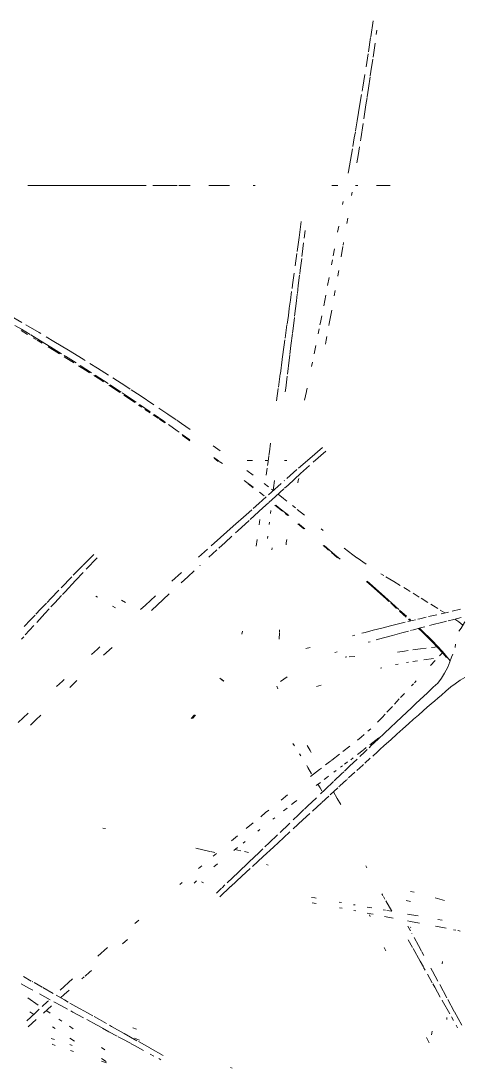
# Model space of a CAD drawing. Header units: millimetres. Extents: x -67152 to -48359, y -6192 to 21191.
# Drawn here: x -59801.8 to -59641, y 912.1 to 1292.9 of the extents above; entities that cross this region are included whole.
import ezdxf

# ---------------------------------------------------------------- set-up
doc = ezdxf.new("R2010")
doc.units = ezdxf.units.MM
doc.layers.add('G-IMPT', color=8, linetype='Continuous', lineweight=9)
doc.layers.add('I-FURN', color=30, linetype='Continuous', lineweight=9)

# ---------------------------------------------------------------- blocks, each defined once
blk = doc.blocks.new('LR2371_Conjunto_Estar_Externo_932 - RM-palem_elek_dwg-V23-Nivel 1 Oficinas')
at = {"layer": 'G-IMPT'}
for p, q in [((-235.7, 167.5), (-227, 170.5)), ((-235.5, 163), (-227.2, 168.3)), ((-5.3, 179.9), (-8.2, 178.7)), ((-290.3, 149), (-285.2, 150.7)), ((-235.5, 143.9), (-229.6, 147.7)), ((-177.8, 140.1), (-161.5, 148.9)), ((-127, 157.6), (-149.8, 144.9)), ((-149.7, 155.3), (-143.4, 158.7)), ((-134.9, 163.3), (-131.2, 165.3)), ((-318.7, 129.8), (-324.3, 128)), ((-322.5, 138), (-317.1, 139.9)), ((-291.7, 127.1), (-283.4, 132.4)), ((-287.5, 139.9), (-291.4, 138.6)), ((-200.4, 127.8), (-183.6, 136.9)), ((-173.3, 131.7), (-195.8, 119.1)), ((-183.6, 137), (-177.8, 140.1)), ((-169, 131), (-177.7, 127.4)), ((-170.4, 133.3), (-150.4, 144.5)), ((341.7, 135.2), (337.2, 125.8)), ((-233.8, 109.7), (-222.6, 115.8)), ((-222.6, 115.8), (-207.9, 123.8)), ((-217.8, 106.7), (-195.8, 119.1)), ((-206.2, 124.7), (-200.4, 127.8)), ((-174, 111.4), (-180.6, 108.8)), ((346, 121.4), (346.6, 118.2)), ((347.2, 114.8), (346.6, 118.2)), ((-352.8, 82.9), (-367.6, 96.6)), ((-365, 107.2), (-350.8, 94.5)), ((-322.3, 107.1), (-317.3, 110.4)), ((-311, 93.6), (-305.4, 97.4)), ((-285.6, 110.7), (-292.4, 106.1)), ((-261.7, 94.6), (-244.3, 104)), ((-248.9, 89.2), (-239.3, 94.6)), ((-244.3, 104), (-234.7, 109.2)), ((-227, 101.5), (-239.3, 94.6)), ((-217.8, 106.7), (-221.6, 104.6)), ((373.2, 94.5), (373.3, 90.7)), ((381.2, 89.8), (384.8, 96.2)), ((399.5, 104.5), (386.7, 80.8)), ((389.5, 104.6), (391.9, 108.8)), ((-361.8, 81), (-354.9, 85.6)), ((-345.6, 76.3), (-352.8, 82.9)), ((-323.7, 70.2), (-338, 83)), ((-326.2, 83.3), (-332, 79.3)), ((-306.5, 70.3), (-295.9, 76)), ((-289.8, 79.3), (-286.3, 81.2)), ((-286.3, 81.2), (-267.6, 91.4)), ((-273.6, 75.3), (-280.9, 71.2)), ((-260.4, 82.7), (-273.6, 75.3)), ((-260.4, 82.7), (-251, 88)), ((365, 60.8), (378.3, 84.6)), ((374.9, 59.1), (386.3, 80.2)), ((-365.7, 56.1), (-347.4, 68.8)), ((-345.3, 49.2), (-326.2, 59.6)), ((-330.7, 62.7), (-340.4, 71.6)), ((-329.1, 61.3), (-330.7, 62.7)), ((-319.5, 63.2), (-306.5, 70.3)), ((-300.9, 59.8), (-315.6, 51.6)), ((-307.7, 56), (-301.4, 50.4)), ((-300.9, 59.8), (-294.2, 63.7)), ((-291.3, 65.3), (-280.9, 71.2)), ((373.3, 56.2), (360.5, 32.5)), ((364.7, 60.3), (365, 60.8)), ((-377.6, 31.6), (-363.9, 39.1)), ((-363.9, 39.1), (-356.9, 42.9)), ((-340.2, 37.6), (-354.6, 29.4)), ((-339.4, 38.1), (-320.9, 48.6)), ((-286.6, 22.7), (-308.7, 42.6)), ((-292.9, 42.9), (-301.4, 50.4)), ((348.4, 31.4), (351.8, 37.4)), ((351.8, 37.4), (361.6, 54.7)), ((-373.3, 18.8), (-359.5, 26.6)), ((-356.9, 28.1), (-357.8, 27.6)), ((-270.1, 22.8), (-266, 19.3)), ((338.8, 14.3), (347.4, 29.6)), ((347.8, 9.3), (357.4, 26.9)), ((-264.7, 18.1), (-256.7, 11.1)), ((-253.1, 7.9), (-256.7, 11.1)), ((326, -8.3), (331.7, 1.7)), ((332.2, 2.6), (334.9, 7.4)), ((347.8, 9.3), (344.9, 3.9)), ((-225.1, -32.4), (-242, -17.4)), ((313.5, -30.5), (326, -8.3)), ((329.1, -25), (332.7, -18.3)), ((365.4, -8), (364.7, -3.5)), ((265.6, -26.5), (262.9, -32.5)), ((304.7, -46), (312.3, -32.6)), ((323.2, -35.9), (315.4, -50)), ((323.2, -35.9), (328.6, -25.9)), ((-190, -46.7), (-198.7, -39.2)), ((304.2, -70.4), (308.9, -62)), ((309.2, -67.9), (309.9, -68.1)), ((311.4, -57.4), (311.2, -57.8)), ((353, -70.1), (372.2, -66.4)), ((389, -63.1), (384.7, -63.9)), ((393, -62.3), (392.4, -62.4)), ((393, -62.3), (396.8, -61.5)), ((-169.9, -81), (-176.7, -75.1)), ((232.5, -93.2), (239.3, -91.9)), ((236.7, -89.9), (238, -86.9)), ((243.3, -91.1), (239.3, -91.9)), ((263, -87.4), (278.3, -84.5)), ((310.7, -90.3), (303.5, -91.5)), ((308.8, -78.6), (304, -79.5)), ((308.8, -78.6), (324.8, -75.5)), ((322.8, -88.1), (310.7, -90.3)), ((364.7, -80.8), (357.4, -82.1)), ((142.7, -110.2), (139.1, -110.8)), ((183.8, -102.4), (188.3, -101.6)), ((211.7, -107.5), (208.8, -108)), ((212.5, -97), (209.4, -97.6)), ((241, -102.4), (232.4, -103.9)), ((264.8, -98.3), (261.1, -98.9)), ((265.7, -114.6), (276.1, -96.3)), ((276.3, -96.3), (267.1, -97.9)), ((-23.9, -137.3), (-33.2, -128.4)), ((-27.1, -122.1), (-8, -139.8)), ((140.6, -119.9), (134.5, -120.9)), ((135.5, -111.5), (139.1, -110.8)), ((142.7, -119.5), (140.6, -119.9)), ((187.6, -111.7), (183.2, -112.5)), ((258.5, -127.1), (260.3, -124.1)), ((261.3, -122.3), (264, -117.6)), ((309.1, -113.4), (301.7, -115.4)), ((368.8, -115.6), (352.7, -120)), ((-93.7, -147), (-97.5, -143.8)), ((-68, -149.8), (-72.6, -145.9)), ((-56.1, -146.4), (-59.5, -148.2)), ((-18, -142.9), (-23.1, -138)), ((5.1, -165), (-13.9, -146.8)), ((11.7, -158.1), (-7.5, -140.2)), ((315.7, -129.8), (309.2, -131.5)), ((23.8, -182.7), (5.1, -165)), ((11.7, -158.1), (26.6, -171.9)), ((-59, -176.6), (-64.9, -171.6)), ((-31.3, -180), (-37.9, -174.6)), ((42, -200.2), (23.8, -182.7)), ((49.2, -192.8), (30.6, -175.6)), ((58, -177.9), (55, -178.6)), ((230.1, -176.7), (232.2, -173.1)), ((-44.7, -201.9), (-69.5, -207.5)), ((-43.5, -201.6), (-35.7, -199.9)), ((-33.1, -198.4), (-38.7, -193.7)), ((9.7, -202.9), (-0.4, -205.1)), ((23.5, -199.9), (16.2, -201.5)), ((48.8, -206.6), (42, -200.2)), ((49.2, -192.8), (67.3, -209.5)), ((3.9, -229.3), (-6.5, -220.7)), ((-2.2, -203.7), (4, -208.7)), ((17.3, -219.5), (13.8, -216.6)), ((59.9, -217.2), (52, -209.7)), ((74.3, -230.9), (59.9, -217.2)), ((85.1, -225.9), (67.3, -209.5)), ((39.7, -237.4), (43.6, -240.5)), ((94.5, -250.1), (79.1, -235.5)), ((85.1, -225.9), (96.3, -236.3)), ((-228.6, -242), (-233.2, -242.9)), ((31.7, -252.3), (19.4, -242.2)), ((96.3, -251.9), (94.5, -250.1)), ((119.4, -257.5), (102.4, -241.9)), ((111.1, -266), (102.4, -257.7)), ((119.4, -257.5), (131.7, -268.9)), ((53.5, -270.2), (44.9, -263.1)), ((59.1, -274.7), (53.5, -270.2)), ((66.2, -258.5), (69.8, -261.3)), ((91.6, -278.4), (85, -273.3)), ((121.2, -275.5), (111.1, -266)), ((127.4, -281.4), (121.9, -276.2)), ((151.9, -287.4), (136.2, -273)), ((92.4, -301.6), (80.9, -292.3)), ((104.6, -288.6), (99.1, -284.3)), ((104.6, -288.6), (108.9, -291.9)), ((143.1, -296.4), (127.4, -281.4)), ((152.5, -288), (164.8, -299.2)), ((180, -295), (173.3, -307)), ((180, -295), (186.1, -284.3)), ((149.6, -314.2), (152.9, -308.7)), ((158.4, -311), (150.5, -303.4)), ((173.3, -325.1), (158.4, -311)), ((180.7, -313.8), (167.4, -301.7)), ((142.8, -318), (150.2, -323.6)), ((145.9, -320.3), (149.6, -314.2)), ((157.1, -328.8), (161.4, -332.1)), ((164.4, -334.4), (161.4, -332.1)), ((187.6, -338.7), (174.4, -326.1)), ((182.6, -315.5), (183.8, -316.7)), ((184.6, -317.4), (196.1, -327.9)), ((198.2, -329.8), (197.2, -328.9)), ((211.2, -341.6), (199.8, -331.3)), ((126, -353.2), (128, -349.9)), ((128, -349.9), (134.8, -338.7)), ((148.5, -346), (133, -333.9)), ((152.2, -348.9), (148.5, -346)), ((178, -344.5), (173.8, -341.4)), ((185.4, -350.1), (189.1, -352.8)), ((191.5, -342.4), (187.6, -338.7)), ((201.5, -351.9), (192.7, -343.5)), ((214.6, -344.7), (224.9, -354.1)), ((166.5, -360), (159.4, -354.5)), ((169.6, -362.4), (166.5, -360)), ((183.8, -373.3), (170.4, -363)), ((192.9, -355.6), (197.6, -359.1)), ((198.2, -359.6), (197.6, -359.1)), ((214.8, -364.5), (201.5, -351.9)), ((207.8, -366.7), (203.6, -363.6)), ((227.7, -376.7), (219.5, -368.9)), ((225.9, -355.1), (224.9, -354.1)), ((238, -366), (228.8, -357.7)), ((113.1, -374), (115.5, -370.3)), ((126.7, -388.8), (132.1, -379.5)), ((133.9, -376.4), (132.1, -379.5)), ((202, -387.4), (189.6, -377.8)), ((215.9, -372.9), (225.5, -380.4)), ((225.9, -380.7), (231.1, -384.8)), ((232.7, -381.5), (227.7, -376.7)), ((240, -388.4), (235.9, -384.5)), ((242.4, -370), (250.6, -377.4)), ((255.1, -381.5), (250.6, -377.4)), ((262.6, -388.3), (255.1, -381.5)), ((101.6, -392.2), (104.4, -387.8)), ((221.9, -403), (215.6, -398)), ((227.2, -407.7), (221.9, -403)), ((253.2, -401.9), (237.4, -389.8)), ((251.8, -399.5), (240, -388.4)), ((263, -410.2), (251.8, -399.5)), ((262.6, -388.3), (274.1, -398.7)), ((285.1, -408.5), (274.1, -398.7)), ((239, -418.2), (234.1, -413.9)), ((273.7, -420.3), (263, -410.2)), ((283.8, -429.8), (273.7, -420.3)), ((285.1, -408.5), (295.5, -417.8)), ((305.3, -426.5), (295.5, -417.8)), ((-365, -445.6), (-382.4, -429.3)), ((-360.9, -424.6), (-351.3, -433.9)), ((-351.3, -433.9), (-342.9, -442)), ((-72, -442.4), (-77.5, -436.3)), ((-70, -442.3), (-75.4, -436.4)), ((258.9, -438), (250.6, -429.6)), ((264.3, -443.8), (258.9, -438)), ((293.3, -438.8), (283.8, -429.8)), ((302.3, -447.3), (293.3, -438.8)), ((305.3, -426.5), (314.5, -434.7)), ((323.2, -442.3), (314.5, -434.7)), ((323.2, -442.3), (331.2, -449.4)), ((277.4, -457.6), (267.5, -447.1)), ((289.3, -470.6), (280.7, -461.2)), ((310.7, -455.2), (302.3, -447.3)), ((318.5, -462.5), (310.7, -455.2)), ((338.7, -455.9), (331.2, -449.4)), ((338.7, -455.9), (345.5, -461.8)), ((294.3, -476.1), (291.6, -473.2)), ((298.2, -480.3), (294.3, -476.1)), ((325.7, -469.3), (318.5, -462.5)), ((332.3, -475.5), (325.7, -469.3)), ((338.3, -481.1), (332.3, -475.5)), ((351.8, -467.1), (345.5, -461.8)), ((351.8, -467.1), (357.4, -471.9)), ((363.5, -477), (357.4, -471.9)), ((363.5, -477), (371.6, -484.5)), ((-314.8, -492.4), (-304.5, -501.9)), ((-291.7, -490.9), (-279.1, -502.9)), ((73.6, -493), (75.4, -488.4)), ((143.3, -492.8), (151.7, -495.2)), ((314.2, -497.4), (310.6, -493.6)), ((343.7, -486.1), (338.3, -481.1)), ((349.2, -491.3), (343.7, -486.1)), ((357, -498.4), (349.2, -491.3)), ((380.2, -491.9), (371.6, -484.5)), ((380.2, -491.9), (387.7, -497.4)), ((396.6, -503.6), (387.7, -497.4)), ((-301.4, -504.8), (-304.5, -501.9)), ((-26.9, -507), (-20.7, -502)), ((-20, -501.9), (-23.9, -505.5)), ((79.9, -501.5), (91.7, -509.4)), ((319.1, -502.6), (315.9, -499.2)), ((363.9, -507), (357, -498.4)), ((368.9, -515.9), (363.9, -507)), ((374.7, -526.6), (368.9, -515.9)), ((396.6, -503.6), (404.7, -508.7)), ((255.9, -524.9), (258.8, -525.6)), ((282.7, -531.2), (287.3, -532.1)), ((302.2, -535.1), (305.5, -535.6)), ((352.5, -538.6), (344.3, -529.8)), ((378.4, -535.9), (374.7, -526.6)), ((-243, -558.6), (-253.6, -548.9)), ((-231.9, -547.6), (-217.1, -561.5)), ((175.7, -552.2), (179.8, -553.6)), ((196.7, -544.7), (193.6, -544.5)), ((211.2, -545.6), (201, -545)), ((286, -553.3), (298.3, -554.8)), ((313.3, -536.6), (321.3, -537.7)), ((332.6, -539.3), (349.5, -541.7)), ((348.1, -570.5), (365.8, -551.5)), ((360.1, -546.7), (364.7, -551.3)), ((365.4, -554), (379.1, -537.7)), ((365.8, -551.5), (372.4, -543.5)), ((381.4, -544.2), (378.4, -535.9)), ((383.5, -549.3), (381.4, -544.2)), ((-243, -558.6), (-238.9, -562.4)), ((131.9, -561.3), (124.4, -559.6)), ((234.6, -570.6), (237.7, -571.5)), ((305.2, -555.8), (298.3, -554.8)), ((326.5, -558.8), (313.1, -556.9)), ((326.5, -558.8), (336.4, -560)), ((348.1, -570.5), (329.2, -589.4)), ((346.3, -561.3), (352.2, -562)), ((347.2, -573.4), (365.4, -554)), ((355.6, -562.4), (352.2, -562)), ((388.2, -567.3), (387.7, -561.7)), ((388.2, -567.3), (388, -561.5)), ((-376.8, -575.9), (-372.9, -580.2)), ((-370.1, -583.4), (-354.8, -600.3)), ((11.6, -584.7), (12.6, -589.8)), ((77.3, -575.9), (78, -586.9)), ((78.1, -588.2), (78.3, -592.2)), ((210.9, -583.1), (206.9, -582)), ((223.5, -586.5), (229, -588)), ((243.3, -591.7), (229, -588)), ((248.6, -574.7), (261.6, -578.4)), ((261.6, -578.4), (277.3, -582.7)), ((277.3, -582.7), (293.6, -587.1)), ((293.6, -587.1), (305.6, -590.3)), ((323.2, -594.9), (329.2, -589.4)), ((347.2, -573.4), (327.8, -592.6)), ((398.2, -595.4), (394.1, -590.3)), ((-360.8, -610), (-371.9, -598.1)), ((-350, -605.5), (-335.8, -621)), ((243.3, -591.7), (258.3, -595.6)), ((274, -599.5), (258.3, -595.6)), ((274, -599.5), (290.4, -603.6)), ((299.9, -605.9), (290.4, -603.6)), ((307.5, -607.7), (304.2, -606.9)), ((309, -608.2), (305.4, -611.4)), ((307.5, -607.7), (317.7, -610.2)), ((309.2, -591.3), (310.7, -591.7)), ((312.3, -592.1), (328.4, -596.3)), ((324.8, -595.4), (327.8, -592.6)), ((328.4, -596.3), (334.4, -597.8)), ((342.6, -599.9), (346.8, -601)), ((346.8, -601), (365.9, -605.9)), ((365.9, -605.9), (372.5, -607.5)), ((375.7, -608.3), (385.6, -610.8)), ((394.3, -606.3), (387, -611.1)), ((394.3, -606.3), (401.6, -600.9)), ((405.1, -606.5), (398.2, -595.4)), ((-360.8, -610), (-352.9, -618.3)), ((-351.2, -620.2), (-343.2, -628.7)), ((-335.8, -621), (-328, -629.5)), ((-147.7, -626.5), (-127, -645.8)), ((301.7, -614.8), (289.6, -625.6)), ((302, -616.3), (289.8, -627.2)), ((307.1, -611.7), (309.2, -609.8)), ((322, -611.2), (325.3, -612)), ((336.5, -614.6), (325.3, -612)), ((343.8, -616.4), (341, -615.7)), ((343.8, -616.4), (355.7, -619.1)), ((369.5, -622.3), (361.4, -627.3)), ((375.8, -623.7), (363, -620.8)), ((382.7, -625.3), (397.1, -628.6)), ((385.6, -610.8), (398.6, -614)), ((-332.9, -639.5), (-343.2, -628.7)), ((-325.2, -647.6), (-331.7, -640.7)), ((-324.8, -632.9), (-318.1, -640.2)), ((-318.1, -640.2), (-306, -653.1)), ((-211.2, -631.4), (-216.2, -634.4)), ((-193.3, -640.7), (-200.3, -644.7)), ((-158, -636.2), (-166.9, -628.1)), ((-158, -636.2), (-140.3, -652.3)), ((-127, -645.8), (-116.3, -655.7)), ((263.9, -650.7), (282.2, -634)), ((266.7, -646.6), (271, -642.6)), ((274.1, -639.8), (284.6, -630.1)), ((288.5, -628.3), (282.2, -634)), ((339.8, -640.7), (328.1, -648)), ((349.5, -634.6), (344.9, -637.5)), ((357.3, -629.9), (349.5, -634.6)), ((-325.2, -647.6), (-311.2, -662.1)), ((-304.6, -654.6), (-299.9, -659.6)), ((-299.9, -659.6), (-281.4, -679.3)), ((-242.6, -649.9), (-245.9, -651.9)), ((263.9, -650.7), (241.8, -670.2)), ((266.7, -646.6), (245, -665.8)), ((303.2, -663.5), (297.3, -667)), ((308.5, -660.2), (303.2, -663.5)), ((324.4, -650.3), (313.5, -657.1)), ((-287.9, -686.1), (-306.7, -666.7)), ((-281.4, -679.3), (-268.1, -693.3)), ((-111.6, -678.2), (-94.6, -693.6)), ((-95.3, -675.2), (-83.6, -686)), ((231.6, -677.7), (245, -665.8)), ((232.7, -678.2), (241.8, -670.2)), ((279.4, -677.8), (265.8, -685.9)), ((291, -670.8), (279.4, -677.8)), ((-285.6, -688.5), (-268.8, -705.7)), ((-262.5, -699.1), (-243.2, -719.2)), ((-83.6, -686), (-72.2, -696.5)), ((262.1, -688.1), (256.9, -691.2)), ((-249.2, -725.5), (-268.3, -706.2)), ((-62.5, -705.5), (-61.8, -706.2)), ((180.3, -719.5), (169.5, -728.8)), ((175.8, -724.7), (185.3, -717.2)), ((214.3, -719.5), (207.3, -724.5)), ((230.6, -708), (214.8, -719.2)), ((-64.8, -720.4), (-48.6, -734.9)), ((-46.2, -720.5), (-39.8, -726.4)), ((-39.8, -726.4), (-32.3, -733.3)), ((-28.8, -736.5), (-17.8, -746.6)), ((65.2, -736.8), (64.3, -733.4)), ((155.1, -741.2), (161, -736.1)), ((175.8, -724.7), (156.7, -741.1)), ((164.5, -733.1), (161, -736.1)), ((207.3, -724.5), (192.3, -736.5)), ((-25.7, -755.4), (-42.4, -740.4)), ((-25.7, -755.4), (-3.4, -775.3)), ((-17.8, -746.6), (-6.1, -757.3)), ((38.8, -751.4), (37.1, -739.9)), ((57.1, -753.2), (57.6, -757.6)), ((89.7, -742.5), (90, -745.9)), ((90, -745.9), (90.9, -751.9)), ((0.5, -763.4), (4.4, -766.9)), ((4.4, -766.9), (24.4, -785.2)), ((110.2, -779.4), (121.1, -770.3)), ((112.2, -779), (117.3, -774.8)), ((122.6, -770.3), (117.3, -774.8)), ((155.2, -767.3), (151.5, -770.3)), ((19.1, -795.3), (-3.4, -775.3)), ((26.5, -787.1), (48.7, -807.4)), ((43.7, -786.7), (42.4, -777.6)), ((60, -778), (60.5, -782.3)), ((19.1, -795.3), (29.1, -804.2)), ((31.7, -806.5), (41.5, -815.2)), ((48.7, -807.4), (58.6, -816.3)), ((62.3, -797.2), (62.9, -802.7)), ((70, -812.2), (83.1, -801.7)), ((71.5, -812.4), (76.6, -808.3)), ((94.3, -793.8), (76.6, -808.3)), ((92.7, -793.8), (88.3, -797.5)), ((106.1, -807.4), (101.3, -811.3)), ((122.2, -794.5), (109.4, -804.8)), ((54.4, -826.6), (41.5, -815.2)), ((50.8, -828.9), (42.9, -835.1)), ((64, -835.1), (58.7, -830.4)), ((59.5, -817.1), (70.9, -827.5)), ((70.9, -827.5), (85.7, -840.9)), ((85.4, -823.9), (75.5, -831.6)), ((91.3, -819.2), (85.4, -823.9)), ((16.1, -855.9), (31.7, -843.9)), ((22.7, -849.5), (31.7, -842.6)), ((58.5, -844.7), (51.3, -850.3)), ((64, -835.1), (81, -850.1)), ((67.3, -838), (64.2, -840.4)), ((67.2, -838.1), (67.7, -842.7)), ((67.7, -842.7), (69.3, -855.8)), ((87.2, -842.2), (93.2, -847.7)), ((93.2, -847.7), (115.3, -867.7)), ((31.7, -865.2), (20.6, -873.5)), ((54.7, -865.3), (56.4, -877.3)), ((87.2, -855.6), (86.5, -855)), ((108.9, -874.8), (91.3, -859.2)), ((110.4, -851.3), (111.3, -855.6)), ((111.3, -855.6), (112, -858.9)), ((-28.1, -889.4), (-22.6, -885.4)), ((57, -882), (57.4, -885)), ((59.4, -898.7), (57.4, -885)), ((111.7, -877.2), (131.3, -894.4)), ((115.3, -867.7), (131, -881.8)), ((-32.4, -892.7), (-37.4, -896.4)), ((-29.9, -889.3), (-37.3, -894.8)), ((-32.4, -892.7), (-28.6, -889.9)), ((60.4, -906.1), (59.5, -899.9)), ((153.7, -914), (131.3, -894.4)), ((137.5, -887.7), (159.6, -907.6)), ((-26.6, -908.2), (-38.8, -916.9)), ((60.4, -906.1), (62.5, -921.3)), ((-98.8, -940.9), (-102.2, -943.3)), ((-80, -927.5), (-93.4, -937)), ((-80, -925.8), (-93.1, -935.2)), ((-124.3, -957), (-133.7, -963.5)), ((-126, -960.1), (-123.1, -958)), ((-117.7, -954.2), (-102.2, -943.3)), ((-94.8, -956.3), (-102.9, -961.8)), ((-79.4, -945.6), (-94.8, -956.3)), ((-168.7, -989.4), (-150.2, -976.8)), ((-159.1, -981), (-150.1, -974.8)), ((-144.6, -971.1), (-140.7, -968.4)), ((-126, -960.1), (-143.1, -971.9)), ((-135.3, -964.7), (-140.7, -968.4)), ((-118.9, -972.8), (-134.5, -983.3)), ((-104.2, -962.7), (-118.9, -972.8)), ((-174.7, -993.5), (-199.2, -1009.9)), ((-176.9, -993.1), (-189.3, -1001.4)), ((-164.8, -984.9), (-170.5, -988.7)), ((-143.2, -989.1), (-167.8, -1005.4)), ((72.9, -996.2), (75.9, -1017.7)), ((-220.6, -1024.1), (-200.9, -1011.1)), ((-214, -1017.7), (-203.6, -1010.8)), ((-196.6, -1006.2), (-189.3, -1001.4)), ((-167.8, -1005.4), (-183.5, -1015.7)), ((88.2, -1011.8), (89, -1018.5)), ((125.5, -1012.4), (122.3, -997)), ((126.8, -1018.5), (125.7, -1013)), ((-224, -1026.4), (-246.6, -1041.1)), ((-232, -1029.5), (-238.9, -1034)), ((-214, -1017.7), (-222.8, -1023.5)), ((-192.6, -1021.7), (-215.7, -1036.6)), ((-185.2, -1016.8), (-192.6, -1021.7)), ((79.4, -1043.4), (76.2, -1020.1)), ((89, -1018.5), (91.6, -1039.3)), ((-264, -1050.1), (-276.2, -1057.8)), ((-273.2, -1058.2), (-253.4, -1045.5)), ((-264, -1050.1), (-256.7, -1045.4)), ((-249.1, -1040.5), (-238.9, -1034)), ((-223.6, -1041.5), (-242.8, -1053.8)), ((79.6, -1044.5), (82.9, -1068.7)), ((92, -1042.9), (95.1, -1067.9)), ((-301.4, -1073.7), (-289.3, -1066.1)), ((-280.6, -1062.8), (-299.1, -1074.6)), ((-268.3, -1069.6), (-293.8, -1085.3)), ((-284.6, -1063.2), (-288.6, -1065.7)), ((-264.4, -1067.2), (-268.3, -1069.6)), ((-242.8, -1053.8), (-256.2, -1062.1)), ((86.5, -1094.7), (83, -1069.3)), ((95.1, -1067.9), (96.2, -1076.5)), ((136.2, -1064.2), (134.6, -1056.4)), ((-314.7, -1082), (-329.7, -1091.2)), ((-325.2, -1090.8), (-306.1, -1078.9)), ((-293.8, -1085.3), (-319.6, -1100.9)), ((-314.7, -1082), (-309.9, -1079)), ((-301.4, -1076), (-299.7, -1074.9)), ((96.3, -1077.6), (98.2, -1093.3)), ((139.2, -1078.7), (142.1, -1093.5)), ((-360.1, -1112.1), (-350.9, -1106.6)), ((-356, -1107.2), (-351, -1104.1)), ((-325.2, -1090.8), (-350.9, -1106.6)), ((-349.4, -1103.2), (-340.3, -1097.7)), ((-319.6, -1100.9), (-333.2, -1109)), ((86.5, -1094.7), (87.7, -1103.4)), ((88.1, -1106.5), (90, -1120.5)), ((98.2, -1093.3), (100.8, -1114.6)), ((159.1, -1096.2), (160.4, -1103.2)), ((160.4, -1103.2), (161.5, -1109.5)), ((-376.7, -1122.1), (-388.3, -1129)), ((-366, -1113.2), (-377.6, -1120.1)), ((-376.7, -1122.1), (-361.6, -1113)), ((-345.4, -1116.3), (-368.9, -1130.1)), ((-342.4, -1114.5), (-345.4, -1116.3)), ((91.3, -1129.8), (90, -1120.5)), ((101, -1116.1), (101.4, -1119.1)), ((101.4, -1119.1), (104.3, -1142.9)), ((148.1, -1123.1), (146.2, -1114)), ((-376, -1134.3), (-397.4, -1146.6)), ((93.7, -1146.7), (91.5, -1131.4)), ((150.3, -1134.4), (149.4, -1130)), ((150.3, -1134.4), (152.5, -1145.9)), ((165.1, -1128.8), (165.7, -1132.1)), ((165.7, -1132.1), (170.1, -1155.9)), ((93.7, -1146.7), (95.3, -1158.6)), ((95.4, -1159.1), (97.3, -1173.4)), ((104.6, -1145.4), (107.9, -1172.1)), ((99.5, -1188.8), (97.3, -1173.4)), ((107.9, -1172.1), (109.4, -1184.1)), ((159.7, -1182.5), (156, -1163.6)), ((101.1, -1200.4), (100.2, -1194)), ((109.6, -1185.2), (111.3, -1199.2)), ((111.3, -1199.2), (113.5, -1217.4)), ((174.6, -1181.3), (176.3, -1190.5)), ((101.1, -1200.4), (103.9, -1221.1)), ((162.9, -1199.6), (165.6, -1213.4)), ((180.8, -1215.7), (181.5, -1219.9)), ((108.7, -1255.6), (105.7, -1233.8)), ((113.8, -1219.5), (114.7, -1226.6)), ((114.7, -1226.6), (117.2, -1247.2)), ((171.5, -1244.5), (169.8, -1235.8)), ((181.5, -1219.9), (182.6, -1225.9)), ((117.6, -1250.6), (118.1, -1254.4)), ((118.1, -1254.4), (120.6, -1274.3)), ((172.8, -1251.8), (175.1, -1263.8)), ((186.8, -1250), (189.9, -1268.3)), ((109.1, -1259.1), (112.5, -1283.7)), ((190.3, -1270.3), (191.1, -1274.9)), ((116.4, -1312), (112.5, -1283.7)), ((121.6, -1282.6), (123.3, -1296.2)), ((182.5, -1304.2), (180.5, -1293.3)), ((196.9, -1308.9), (198.5, -1318.3)), ((190.3, -1347.5), (189.4, -1342.1)), ((205.1, -1358), (206.1, -1364.1)), ((199.2, -1397.2), (199.7, -1400.2)), ((204.9, -1430), (199.7, -1400.2)), ((214.4, -1415.4), (216.5, -1428.3)), ((204.9, -1430), (206.6, -1440.1)), ((216.5, -1428.3), (219, -1444)), ((207.3, -1444.3), (210, -1459.8)), ((220.7, -1454.6), (221.2, -1458.1)), ((211.8, -1470.4), (210, -1459.8)), ((215, -1489.6), (212.1, -1472.2)), ((221.2, -1458.1), (225.4, -1485)), ((215, -1489.6), (219.9, -1519.2)), ((226.7, -1493.3), (230.5, -1517.6)), ((222.7, -1536.2), (219.9, -1519.2)), ((230.5, -1517.6), (232.4, -1530.8)), ((224.8, -1548.8), (223.6, -1541.7)), ((224.8, -1548.8), (228.4, -1571.1)), ((232.6, -1532), (234.9, -1547.2)), ((234.9, -1547.2), (237.9, -1566.9)), ((234.2, -1607.5), (230.6, -1584.6)), ((238.2, -1569.1), (239.3, -1576.7)), ((239.3, -1576.7), (242.5, -1598.5)), ((243, -1602), (243.6, -1606.1)), ((234.8, -1611.2), (238.8, -1636.7)), ((243.6, -1606.1), (246.6, -1626.7)), ((243.3, -1665.6), (238.9, -1637.4)), ((248.7, -1641.5), (249.8, -1649.3))]:
    blk.add_line(p, q, dxfattribs=at)
blk = doc.blocks.new('LR2371_Conjunto_Estar_Externo_932 - LR2371_Conjunto_Estar_Externo_932-V25-Nivel 1 Oficinas')
at = {"layer": 'I-FURN'}
for p, q in [((289.85, -500), (289.09, -500)), ((296.95, -500), (295.81, -500)), ((303.52, -500), (301.56, -500)), ((251.52, -600), (256.4, -600)), ((263.27, -600), (264.08, -600)), ((270.47, -600), (272.72, -600)), ((300.56, -600), (301.31, -600)), ((309.9, -600), (317.37, -600)), ((324.2, -600), (328.33, -600)), ((328.97, -600), (337.82, -600)), ((340.21, -600), (383.25, -600))]:
    blk.add_line(p, q, dxfattribs=at)
at = {"extrusion": (0, 0, -1), "xscale": 0.2063269555025896, "yscale": 0.2063269555025896, "zscale": -0.2063269555025896}
blk.add_blockref('LR2371_Conjunto_Estar_Externo_932 - RM-palem_elek_dwg-V23-Nivel 1 Oficinas', (-307.83, -316.24), dxfattribs=at)

msp = doc.modelspace()

# ---------------------------------------------------------------- block references
at = {"layer": 'I-FURN', "rotation": 180}
msp.add_blockref('LR2371_Conjunto_Estar_Externo_932 - LR2371_Conjunto_Estar_Externo_932-V25-Nivel 1 Oficinas', (-59416.06, 633.03), dxfattribs=at)

doc.saveas('drawing.dxf')
